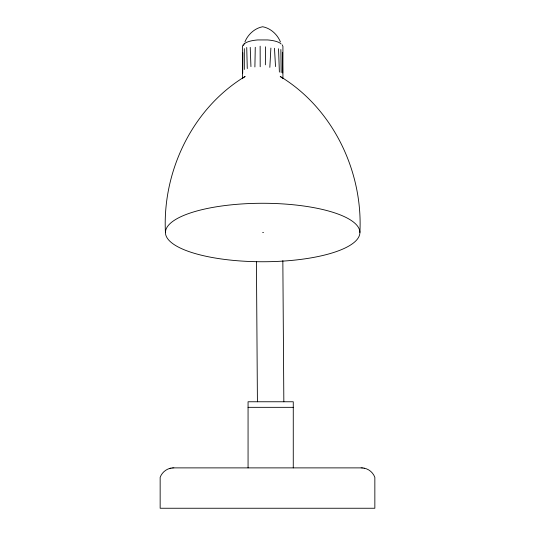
<?xml version="1.0" encoding="UTF-8"?>
<svg xmlns="http://www.w3.org/2000/svg" width="535" height="535" viewBox="0 0 535 535"><rect width="100%" height="100%" fill="white"/><g stroke="black" fill="none" stroke-linecap="round" stroke-linejoin="round"><path stroke-width="0.8" d="M242.703 73.208L242.83 52.684M265.36 64.842L265.561 46.806M254.894 66.962L255.269 47.267M269.834 67.356L270.877 48.063M243.532 45.495L244.281 43.342M243.097 44.846L242.409 46.418L242.409 78.678M244.91 41.911C247.919 34.481 254.667 28.228 262.665 26.75C270.663 28.228 277.411 34.481 280.42 41.911M243.097 77.929L245.124 76.458C192.319 108.431 162.225 171.514 165.442 232.511M172.357 467.958C166.9 468.359 161.944 472.231 160.152 477.387L160.152 508.25L374.848 508.25L374.848 477.387C373.203 472.719 368.989 469.021 364.088 468.185M170.912 468.185L169.294 468.553M172.156 467.958L173.815 467.884M262.665 232.511L263.508 232.504M248.066 407.336L293.267 407.336M173.621 467.884L361.379 467.884M361.185 467.884L362.844 467.958M362.643 467.958L364.288 468.185M282.233 77.929L280.206 76.458C333.011 108.431 363.104 171.514 359.888 232.511A97.223 29.238 0 0 1 214.053 257.83A97.223 29.238 0 0 1 214.053 207.192A97.223 29.238 0 0 1 359.888 232.511M282.233 44.846L282.921 46.418L282.921 78.678M274.475 48.244L275.525 66.587M250.226 47.368L250.942 66.634M278.541 48.745L279.384 72.098M246.729 47.448L247.27 68.574M280.862 49.474L281.169 72.546M282.453 52.269L282.694 72.994M282.841 260.612L283.838 401.765M256.432 261.642L257.415 401.765M260.144 46.191L260.191 66.741M293.267 467.884L293.267 401.765L248.066 401.765L248.066 467.884M244.308 48.618L244.308 69.476M244.187 44.01A19.133 5.751 0 0 1 257.716 39.938L267.614 39.938A19.133 5.751 0 0 1 281.142 44.01"/></g></svg>
